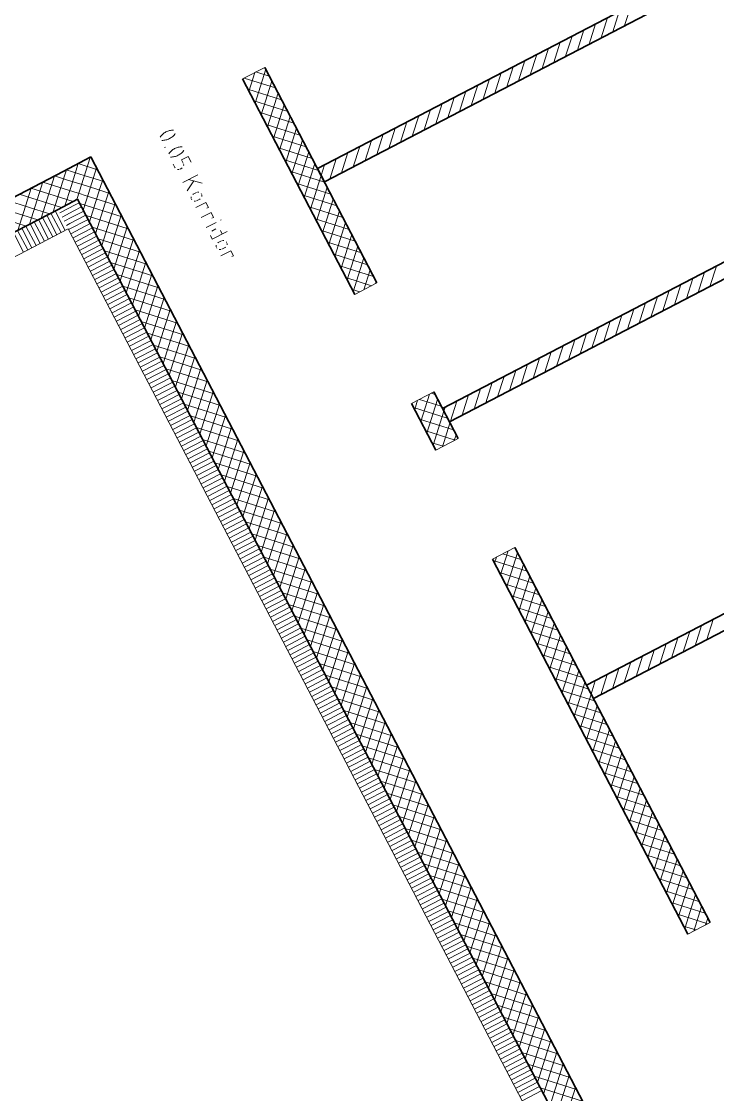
# Model space of a CAD drawing. Header units: metres. Extents: x 2740299.3 to 2740354.3, y 1267793.1 to 1267844.4.
# Drawn here: x 2740326.78 to 2740332.33, y 1267818.38 to 1267826.95 of the extents above; entities that cross this region are included whole.
import ezdxf

# ---------------------------------------------------------------- set-up
doc = ezdxf.new("R2010")
doc.units = ezdxf.units.M
doc.layers.add('grundriss', color=7, linetype='Continuous', true_color=0x000000)

msp = doc.modelspace()

# ---------------------------------------------------------------- linework, layer by layer
at = {"layer": 'grundriss', "color": 7, "linetype": 'Continuous', "lineweight": 35}
for p, q in [((2740333.2942, 1267827.9364), (2740329.1383, 1267825.7737)), ((2740329.1937, 1267825.6673), (2740333.3496, 1267827.83)), ((2740329.6137, 1267824.86), (2740328.7182, 1267826.581)), ((2740328.5408, 1267826.4886), (2740329.4363, 1267824.7677)), ((2740334.2913, 1267826.0203), (2740330.1354, 1267823.8576)), ((2740327.332, 1267825.8655), (2740327.1102, 1267825.7501)), ((2740332.6289, 1267815.6864), (2740327.332, 1267825.8655)), ((2740330.1908, 1267823.7512), (2740334.3467, 1267825.9139)), ((2740329.1383, 1267825.7737), (2740329.1937, 1267825.6673)), ((2740327.1102, 1267825.7501), (2740322.035, 1267823.109)), ((2740327.2256, 1267825.5283), (2740327.0703, 1267825.4475)), ((2740327.2256, 1267825.5283), (2740332.2917, 1267815.7928)), ((2740322.1504, 1267822.8873), (2740327.0703, 1267825.4475)), ((2740330.26, 1267823.6181), (2740330.0661, 1267823.9907)), ((2740329.8887, 1267823.8984), (2740330.0826, 1267823.5258)), ((2740330.1354, 1267823.8576), (2740330.1908, 1267823.7512)), ((2740335.4407, 1267823.8115), (2740331.2848, 1267821.6488)), ((2740331.3402, 1267821.5424), (2740335.4961, 1267823.705)), ((2740331.2848, 1267821.6488), (2740330.7124, 1267822.7488)), ((2740330.535, 1267822.6565), (2740331.1074, 1267821.5565)), ((2740331.2848, 1267821.6488), (2740331.3402, 1267821.5424)), ((2740332.2703, 1267819.7549), (2740331.2848, 1267821.6488)), ((2740331.1074, 1267821.5565), (2740332.0929, 1267819.6626))]:
    msp.add_line(p, q, dxfattribs=at)
at = {"layer": 'grundriss', "color": 18, "linetype": 'Continuous', "lineweight": 0, "true_color": 0x000000}
for p, q in [((2740331.64, 1267827.0756), (2740331.589, 1267826.9138)), ((2740331.4519, 1267826.9777), (2740331.4008, 1267826.8158)), ((2740331.546, 1267827.0266), (2740331.4949, 1267826.8648)), ((2740331.2637, 1267826.8797), (2740331.2126, 1267826.7179)), ((2740331.3578, 1267826.9287), (2740331.3067, 1267826.7669)), ((2740331.0755, 1267826.7818), (2740331.0245, 1267826.62)), ((2740331.1696, 1267826.8308), (2740331.1185, 1267826.6689)), ((2740330.9814, 1267826.7329), (2740330.9304, 1267826.571)), ((2740330.7932, 1267826.6349), (2740330.7422, 1267826.4731)), ((2740330.8873, 1267826.6839), (2740330.8363, 1267826.5221)), ((2740328.5924, 1267826.3894), (2740328.64, 1267826.5403)), ((2740328.6414, 1267826.2953), (2740328.7265, 1267826.5651)), ((2740328.6481, 1267826.5445), (2740328.7547, 1267826.5109)), ((2740330.6051, 1267826.537), (2740330.554, 1267826.3752)), ((2740330.6992, 1267826.586), (2740330.6481, 1267826.4241)), ((2740328.5435, 1267826.4835), (2740328.5459, 1267826.4913)), ((2740328.554, 1267826.4955), (2740328.8036, 1267826.4168)), ((2740328.6903, 1267826.2012), (2740328.7754, 1267826.471)), ((2740330.4169, 1267826.4391), (2740330.3658, 1267826.2773)), ((2740330.511, 1267826.4881), (2740330.4599, 1267826.3262)), ((2740328.5829, 1267826.4078), (2740328.8526, 1267826.3227)), ((2740328.7393, 1267826.1072), (2740328.8244, 1267826.3769)), ((2740330.3228, 1267826.3901), (2740330.2717, 1267826.2283)), ((2740328.6318, 1267826.3137), (2740328.9016, 1267826.2286)), ((2740328.7883, 1267826.0131), (2740328.8734, 1267826.2828)), ((2740330.1346, 1267826.2922), (2740330.0836, 1267826.1304)), ((2740330.2287, 1267826.3412), (2740330.1776, 1267826.1793)), ((2740328.6808, 1267826.2196), (2740328.9505, 1267826.1345)), ((2740328.8372, 1267825.919), (2740328.9223, 1267826.1887)), ((2740329.9464, 1267826.1943), (2740329.8954, 1267826.0324)), ((2740330.0405, 1267826.2432), (2740329.9895, 1267826.0814)), ((2740328.7297, 1267826.1255), (2740328.9995, 1267826.0404)), ((2740329.7583, 1267826.0964), (2740329.7072, 1267825.9345)), ((2740329.8523, 1267826.1453), (2740329.8013, 1267825.9835)), ((2740328.7787, 1267826.0314), (2740329.0484, 1267825.9463)), ((2740328.8862, 1267825.8249), (2740328.9713, 1267826.0946)), ((2740329.6642, 1267826.0474), (2740329.6131, 1267825.8856)), ((2740328.8277, 1267825.9373), (2740329.0974, 1267825.8522)), ((2740328.9351, 1267825.7308), (2740329.0202, 1267826.0005)), ((2740329.476, 1267825.9495), (2740329.4249, 1267825.7876)), ((2740329.5701, 1267825.9984), (2740329.519, 1267825.8366)), ((2740327.222, 1267825.5353), (2740327.325, 1267825.8618)), ((2740327.3238, 1267825.8612), (2740327.3362, 1267825.8573)), ((2740328.8766, 1267825.8433), (2740329.1464, 1267825.7582)), ((2740328.9841, 1267825.6367), (2740329.0692, 1267825.9064)), ((2740329.2878, 1267825.8516), (2740329.2368, 1267825.6897)), ((2740329.3819, 1267825.9005), (2740329.3308, 1267825.7387)), ((2740327.124, 1267825.7234), (2740327.1368, 1267825.7639)), ((2740327.1357, 1267825.7633), (2740327.2849, 1267825.7162)), ((2740327.173, 1267825.6294), (2740327.2309, 1267825.8129)), ((2740327.2298, 1267825.8123), (2740327.3851, 1267825.7633)), ((2740327.3127, 1267825.5736), (2740327.3773, 1267825.7784)), ((2740329.0331, 1267825.5426), (2740329.1182, 1267825.8124)), ((2740329.1937, 1267825.8026), (2740329.1671, 1267825.7183)), ((2740326.9363, 1267825.3778), (2740327.0427, 1267825.7149)), ((2740327.0304, 1267825.4267), (2740327.124, 1267825.7234)), ((2740327.0416, 1267825.7144), (2740327.1459, 1267825.6814)), ((2740327.1459, 1267825.6814), (2740327.2623, 1267825.6447)), ((2740327.2849, 1267825.7162), (2740327.4341, 1267825.6692)), ((2740327.4068, 1267825.6226), (2740327.4262, 1267825.6843)), ((2740328.9256, 1267825.7492), (2740329.1953, 1267825.6641)), ((2740329.082, 1267825.4485), (2740329.1671, 1267825.7183)), ((2740326.7482, 1267825.2798), (2740326.8545, 1267825.617)), ((2740326.8422, 1267825.3288), (2740326.9486, 1267825.666)), ((2740326.8534, 1267825.6164), (2740327.1906, 1267825.5101)), ((2740326.9475, 1267825.6654), (2740327.1948, 1267825.5874)), ((2740327.1245, 1267825.4757), (2740327.173, 1267825.6294)), ((2740327.1948, 1267825.5874), (2740327.2398, 1267825.5732)), ((2740327.2623, 1267825.6447), (2740327.3787, 1267825.608)), ((2740327.3199, 1267825.3471), (2740327.4068, 1267825.6226)), ((2740327.3688, 1267825.253), (2740327.4752, 1267825.5902)), ((2740327.3787, 1267825.608), (2740327.4831, 1267825.5751)), ((2740328.9746, 1267825.6551), (2740329.2443, 1267825.57)), ((2740329.131, 1267825.3544), (2740329.2161, 1267825.6242)), ((2740326.6652, 1267825.5185), (2740327.0024, 1267825.4121)), ((2740326.7593, 1267825.5675), (2740327.0965, 1267825.4611)), ((2740327.212, 1267825.4852), (2740327.2403, 1267825.5)), ((2740327.2186, 1267825.5247), (2740327.222, 1267825.5353)), ((2740327.2398, 1267825.5732), (2740327.2847, 1267825.559)), ((2740327.2709, 1267825.4412), (2740327.3127, 1267825.5736)), ((2740327.2847, 1267825.559), (2740327.532, 1267825.481)), ((2740327.4178, 1267825.1589), (2740327.5242, 1267825.4961)), ((2740329.0235, 1267825.561), (2740329.2933, 1267825.4759)), ((2740329.18, 1267825.2604), (2740329.265, 1267825.5301)), ((2740326.477, 1267825.4206), (2740326.8142, 1267825.3142)), ((2740326.5711, 1267825.4695), (2740326.9083, 1267825.3632)), ((2740327.0937, 1267825.2624), (2740327.013, 1267825.4176)), ((2740327.127, 1267825.2797), (2740327.0462, 1267825.4349)), ((2740327.0851, 1267825.4192), (2740327.212, 1267825.4852)), ((2740327.1024, 1267825.3859), (2740327.196, 1267825.4346)), ((2740327.1801, 1267825.3841), (2740327.275, 1267825.4334)), ((2740327.196, 1267825.4346), (2740327.2576, 1267825.4667)), ((2740327.2438, 1267825.4933), (2740327.581, 1267825.3869)), ((2740329.0725, 1267825.4669), (2740329.3422, 1267825.3818)), ((2740329.2289, 1267825.1663), (2740329.314, 1267825.436)), ((2740326.9274, 1267825.1758), (2740326.8466, 1267825.3311)), ((2740326.9607, 1267825.1932), (2740326.8799, 1267825.3484)), ((2740326.9939, 1267825.2105), (2740326.9132, 1267825.3657)), ((2740327.0272, 1267825.2278), (2740326.9464, 1267825.383)), ((2740327.0605, 1267825.2451), (2740326.9797, 1267825.4003)), ((2740327.1197, 1267825.3526), (2740327.1801, 1267825.3841)), ((2740327.137, 1267825.3194), (2740327.1641, 1267825.3335)), ((2740327.1543, 1267825.2861), (2740327.3096, 1267825.3669)), ((2740327.1641, 1267825.3335), (2740327.2923, 1267825.4002)), ((2740327.1716, 1267825.2528), (2740327.3269, 1267825.3336)), ((2740327.2928, 1267825.3992), (2740327.6299, 1267825.2928)), ((2740327.4668, 1267825.0648), (2740327.5731, 1267825.402)), ((2740329.1214, 1267825.3728), (2740329.3912, 1267825.2877)), ((2740329.2779, 1267825.0722), (2740329.363, 1267825.3419)), ((2740326.7944, 1267825.1066), (2740326.7136, 1267825.2618)), ((2740326.8276, 1267825.1239), (2740326.7468, 1267825.2792)), ((2740326.8609, 1267825.1412), (2740326.7801, 1267825.2965)), ((2740326.8941, 1267825.1585), (2740326.8134, 1267825.3138)), ((2740327.189, 1267825.2196), (2740327.3442, 1267825.3004)), ((2740327.2063, 1267825.1863), (2740327.3615, 1267825.2671)), ((2740327.3417, 1267825.3051), (2740327.6789, 1267825.1987)), ((2740327.5157, 1267824.9707), (2740327.6221, 1267825.3079)), ((2740329.1704, 1267825.2787), (2740329.4401, 1267825.1936)), ((2740329.3268, 1267824.9781), (2740329.4119, 1267825.2478)), ((2740327.2236, 1267825.153), (2740327.3788, 1267825.2338)), ((2740327.2409, 1267825.1198), (2740327.3961, 1267825.2006)), ((2740327.2582, 1267825.0865), (2740327.4134, 1267825.1673)), ((2740327.3907, 1267825.211), (2740327.7279, 1267825.1046)), ((2740327.5647, 1267824.8766), (2740327.6711, 1267825.2138)), ((2740329.2194, 1267825.1846), (2740329.4891, 1267825.0995)), ((2740329.3758, 1267824.884), (2740329.4609, 1267825.1537)), ((2740327.2755, 1267825.0533), (2740327.4307, 1267825.134)), ((2740327.2928, 1267825.02), (2740327.4481, 1267825.1008)), ((2740327.3101, 1267824.9867), (2740327.4654, 1267825.0675)), ((2740327.4397, 1267825.1169), (2740327.7768, 1267825.0105)), ((2740327.6136, 1267824.7826), (2740327.72, 1267825.1197)), ((2740329.2683, 1267825.0905), (2740329.5381, 1267825.0054)), ((2740327.3274, 1267824.9535), (2740327.4827, 1267825.0342)), ((2740327.3447, 1267824.9202), (2740327.5, 1267825.001)), ((2740327.4886, 1267825.0228), (2740327.8258, 1267824.9165)), ((2740327.6626, 1267824.6885), (2740327.769, 1267825.0256)), ((2740329.3173, 1267824.9964), (2740329.587, 1267824.9114)), ((2740329.4248, 1267824.7899), (2740329.5099, 1267825.0596)), ((2740332.3206, 1267824.9948), (2740332.2695, 1267824.8329)), ((2740327.3621, 1267824.8869), (2740327.5173, 1267824.9677)), ((2740327.3794, 1267824.8537), (2740327.5346, 1267824.9344)), ((2740327.3967, 1267824.8204), (2740327.5519, 1267824.9012)), ((2740327.5376, 1267824.9287), (2740327.8748, 1267824.8224)), ((2740327.7116, 1267824.5944), (2740327.8179, 1267824.9316)), ((2740329.3662, 1267824.9024), (2740329.571, 1267824.8378)), ((2740329.5082, 1267824.8051), (2740329.5588, 1267824.9656)), ((2740332.1324, 1267824.8968), (2740332.0813, 1267824.735)), ((2740332.2265, 1267824.9458), (2740332.1754, 1267824.784)), ((2740327.414, 1267824.7871), (2740327.5692, 1267824.8679)), ((2740327.4313, 1267824.7539), (2740327.5865, 1267824.8346)), ((2740327.5865, 1267824.8346), (2740327.9237, 1267824.7283)), ((2740327.7605, 1267824.5003), (2740327.8669, 1267824.8375)), ((2740329.6023, 1267824.8541), (2740329.6078, 1267824.8715)), ((2740332.0383, 1267824.8479), (2740331.9872, 1267824.686)), ((2740327.4486, 1267824.7206), (2740327.6039, 1267824.8014)), ((2740327.4659, 1267824.6873), (2740327.6212, 1267824.7681)), ((2740327.4832, 1267824.6541), (2740327.6385, 1267824.7348)), ((2740327.6355, 1267824.7406), (2740327.9727, 1267824.6342)), ((2740327.8095, 1267824.4062), (2740327.9159, 1267824.7434)), ((2740329.4152, 1267824.8083), (2740329.4769, 1267824.7888)), ((2740331.8501, 1267824.75), (2740331.7991, 1267824.5881)), ((2740331.9442, 1267824.7989), (2740331.8931, 1267824.6371)), ((2740327.5005, 1267824.6208), (2740327.6558, 1267824.7016)), ((2740327.5179, 1267824.5875), (2740327.6731, 1267824.6683)), ((2740327.6845, 1267824.6465), (2740328.0216, 1267824.5401)), ((2740327.8585, 1267824.3121), (2740327.9648, 1267824.6493)), ((2740331.6619, 1267824.652), (2740331.6109, 1267824.4902)), ((2740331.756, 1267824.701), (2740331.705, 1267824.5391)), ((2740327.5352, 1267824.5543), (2740327.6904, 1267824.6351)), ((2740327.5525, 1267824.521), (2740327.7077, 1267824.6018)), ((2740327.5698, 1267824.4877), (2740327.725, 1267824.5685)), ((2740327.9074, 1267824.218), (2740328.0138, 1267824.5552)), ((2740331.4738, 1267824.5541), (2740331.4227, 1267824.3923)), ((2740331.5678, 1267824.6031), (2740331.5168, 1267824.4412)), ((2740327.5871, 1267824.4545), (2740327.7423, 1267824.5353)), ((2740327.6044, 1267824.4212), (2740327.7596, 1267824.502)), ((2740327.6217, 1267824.3879), (2740327.777, 1267824.4687)), ((2740327.7334, 1267824.5524), (2740328.0706, 1267824.446)), ((2740331.3797, 1267824.5051), (2740331.3286, 1267824.3433)), ((2740327.639, 1267824.3547), (2740327.7943, 1267824.4355)), ((2740327.6563, 1267824.3214), (2740327.8116, 1267824.4022)), ((2740327.7824, 1267824.4583), (2740328.1196, 1267824.3519)), ((2740327.9564, 1267824.1239), (2740328.0627, 1267824.4611)), ((2740331.1915, 1267824.4072), (2740331.1404, 1267824.2454)), ((2740331.2856, 1267824.4562), (2740331.2345, 1267824.2943)), ((2740327.6737, 1267824.2881), (2740327.8289, 1267824.3689)), ((2740327.691, 1267824.2549), (2740327.8462, 1267824.3357)), ((2740327.7083, 1267824.2216), (2740327.8635, 1267824.3024)), ((2740327.8314, 1267824.3642), (2740328.1685, 1267824.2578)), ((2740328.0053, 1267824.0298), (2740328.1117, 1267824.367)), ((2740331.0033, 1267824.3093), (2740330.9523, 1267824.1475)), ((2740331.0974, 1267824.3583), (2740331.0463, 1267824.1964)), ((2740327.7256, 1267824.1883), (2740327.8808, 1267824.2691)), ((2740327.7429, 1267824.1551), (2740327.8981, 1267824.2359)), ((2740327.8803, 1267824.2701), (2740328.2175, 1267824.1637)), ((2740328.0543, 1267823.9358), (2740328.1607, 1267824.2729)), ((2740330.8151, 1267824.2114), (2740330.7641, 1267824.0495)), ((2740330.9092, 1267824.2603), (2740330.8582, 1267824.0985)), ((2740327.7602, 1267824.1218), (2740327.9154, 1267824.2026)), ((2740327.7775, 1267824.0886), (2740327.9328, 1267824.1693)), ((2740327.7948, 1267824.0553), (2740327.9501, 1267824.1361)), ((2740327.9293, 1267824.176), (2740328.2664, 1267824.0697)), ((2740328.1033, 1267823.8417), (2740328.2096, 1267824.1788)), ((2740330.721, 1267824.1624), (2740330.67, 1267824.0006)), ((2740327.8121, 1267824.022), (2740327.9674, 1267824.1028)), ((2740327.8294, 1267823.9888), (2740327.9847, 1267824.0695)), ((2740327.9782, 1267824.0819), (2740328.3154, 1267823.9756)), ((2740328.1522, 1267823.7476), (2740328.2586, 1267824.0847)), ((2740330.5329, 1267824.0645), (2740330.4818, 1267823.9026)), ((2740330.627, 1267824.1135), (2740330.5759, 1267823.9516)), ((2740327.8468, 1267823.9555), (2740328.002, 1267824.0363)), ((2740327.8641, 1267823.9222), (2740328.0193, 1267824.003)), ((2740327.8814, 1267823.889), (2740328.0366, 1267823.9697)), ((2740328.0272, 1267823.9878), (2740328.3644, 1267823.8815)), ((2740328.2012, 1267823.6535), (2740328.3076, 1267823.9907)), ((2740329.9633, 1267823.7549), (2740330.0321, 1267823.973)), ((2740330.0459, 1267823.9802), (2740330.0766, 1267823.9705)), ((2740330.3447, 1267823.9666), (2740330.2936, 1267823.8047)), ((2740330.4388, 1267824.0155), (2740330.3877, 1267823.8537)), ((2740327.8987, 1267823.8557), (2740328.0539, 1267823.9365)), ((2740327.916, 1267823.8224), (2740328.0712, 1267823.9032)), ((2740327.9333, 1267823.7892), (2740328.0885, 1267823.8699)), ((2740328.0762, 1267823.8938), (2740328.4133, 1267823.7874)), ((2740328.2502, 1267823.5594), (2740328.3565, 1267823.8966)), ((2740329.9144, 1267823.849), (2740329.9381, 1267823.9241)), ((2740329.9518, 1267823.9312), (2740330.1256, 1267823.8764)), ((2740330.0123, 1267823.6608), (2740330.0974, 1267823.9306)), ((2740330.1565, 1267823.8686), (2740330.1464, 1267823.8365)), ((2740330.2506, 1267823.9176), (2740330.1995, 1267823.7558)), ((2740327.9506, 1267823.7559), (2740328.1059, 1267823.8367)), ((2740327.9679, 1267823.7226), (2740328.1232, 1267823.8034)), ((2740328.1251, 1267823.7997), (2740328.4623, 1267823.6933)), ((2740328.2991, 1267823.4653), (2740328.4055, 1267823.8025)), ((2740329.9048, 1267823.8674), (2740330.1746, 1267823.7823)), ((2740330.0613, 1267823.5668), (2740330.1464, 1267823.8365)), ((2740327.9852, 1267823.6894), (2740328.1405, 1267823.7701)), ((2740328.0026, 1267823.6561), (2740328.1578, 1267823.7369)), ((2740328.0199, 1267823.6228), (2740328.1751, 1267823.7036)), ((2740328.1741, 1267823.7056), (2740328.5113, 1267823.5992)), ((2740328.3481, 1267823.3712), (2740328.4544, 1267823.7084)), ((2740329.9538, 1267823.7733), (2740330.2235, 1267823.6882)), ((2740330.1357, 1267823.5535), (2740330.1953, 1267823.7424)), ((2740328.0372, 1267823.5896), (2740328.1924, 1267823.6704)), ((2740328.0545, 1267823.5563), (2740328.2097, 1267823.6371)), ((2740328.223, 1267823.6115), (2740328.5602, 1267823.5051)), ((2740328.397, 1267823.2771), (2740328.5034, 1267823.6143)), ((2740330.0028, 1267823.6792), (2740330.236, 1267823.6056)), ((2740330.2298, 1267823.6024), (2740330.2443, 1267823.6483)), ((2740328.0718, 1267823.523), (2740328.227, 1267823.6038)), ((2740328.0891, 1267823.4898), (2740328.2443, 1267823.5706)), ((2740328.1064, 1267823.4565), (2740328.2617, 1267823.5373)), ((2740330.0517, 1267823.5851), (2740330.1419, 1267823.5567)), ((2740328.1237, 1267823.4232), (2740328.279, 1267823.504)), ((2740328.141, 1267823.39), (2740328.2963, 1267823.4708)), ((2740328.272, 1267823.5174), (2740328.6092, 1267823.411)), ((2740328.446, 1267823.183), (2740328.5524, 1267823.5202)), ((2740328.1583, 1267823.3567), (2740328.3136, 1267823.4375)), ((2740328.1757, 1267823.3234), (2740328.3309, 1267823.4042)), ((2740328.193, 1267823.2902), (2740328.3482, 1267823.371)), ((2740328.321, 1267823.4233), (2740328.6581, 1267823.3169)), ((2740328.495, 1267823.089), (2740328.6013, 1267823.4261)), ((2740328.2103, 1267823.2569), (2740328.3655, 1267823.3377)), ((2740328.2276, 1267823.2237), (2740328.3828, 1267823.3044)), ((2740328.2449, 1267823.1904), (2740328.4001, 1267823.2712)), ((2740328.3699, 1267823.3292), (2740328.7071, 1267823.2229)), ((2740328.5439, 1267822.9949), (2740328.6503, 1267823.332)), ((2740328.2622, 1267823.1571), (2740328.4175, 1267823.2379)), ((2740328.2795, 1267823.1239), (2740328.4348, 1267823.2046)), ((2740328.4189, 1267823.2351), (2740328.7561, 1267823.1288)), ((2740328.5929, 1267822.9008), (2740328.6992, 1267823.2379)), ((2740328.2968, 1267823.0906), (2740328.4521, 1267823.1714)), ((2740328.3141, 1267823.0573), (2740328.4694, 1267823.1381)), ((2740328.3315, 1267823.0241), (2740328.4867, 1267823.1048)), ((2740328.4679, 1267823.141), (2740328.805, 1267823.0347)), ((2740328.6418, 1267822.8067), (2740328.7482, 1267823.1439)), ((2740328.3488, 1267822.9908), (2740328.504, 1267823.0716)), ((2740328.3661, 1267822.9575), (2740328.5213, 1267823.0383)), ((2740328.5168, 1267823.047), (2740328.854, 1267822.9406)), ((2740328.6908, 1267822.7126), (2740328.7972, 1267823.0498)), ((2740328.3834, 1267822.9243), (2740328.5386, 1267823.005)), ((2740328.4007, 1267822.891), (2740328.5559, 1267822.9718)), ((2740328.418, 1267822.8577), (2740328.5732, 1267822.9385)), ((2740328.5658, 1267822.9529), (2740328.903, 1267822.8465)), ((2740328.7398, 1267822.6185), (2740328.8461, 1267822.9557)), ((2740328.4353, 1267822.8245), (2740328.5906, 1267822.9052)), ((2740328.4526, 1267822.7912), (2740328.6079, 1267822.872)), ((2740328.6147, 1267822.8588), (2740328.9519, 1267822.7524)), ((2740328.7887, 1267822.5244), (2740328.8951, 1267822.8616)), ((2740328.4699, 1267822.7579), (2740328.6252, 1267822.8387)), ((2740328.4872, 1267822.7247), (2740328.6425, 1267822.8055)), ((2740328.5046, 1267822.6914), (2740328.6598, 1267822.7722)), ((2740328.6637, 1267822.7647), (2740329.0009, 1267822.6583)), ((2740328.8377, 1267822.4303), (2740328.9441, 1267822.7675)), ((2740328.5219, 1267822.6581), (2740328.6771, 1267822.7389)), ((2740328.5392, 1267822.6249), (2740328.6944, 1267822.7057)), ((2740328.5565, 1267822.5916), (2740328.7117, 1267822.6724)), ((2740328.7127, 1267822.6706), (2740329.0498, 1267822.5642)), ((2740328.8867, 1267822.3362), (2740328.993, 1267822.6734)), ((2740330.5509, 1267822.6259), (2740330.5656, 1267822.6724)), ((2740330.5998, 1267822.5318), (2740330.6597, 1267822.7214)), ((2740330.6168, 1267822.6991), (2740330.7621, 1267822.6532)), ((2740330.6488, 1267822.4377), (2740330.7339, 1267822.7074)), ((2740328.5738, 1267822.5583), (2740328.729, 1267822.6391)), ((2740328.5911, 1267822.5251), (2740328.7464, 1267822.6059)), ((2740330.5413, 1267822.6442), (2740330.8111, 1267822.5591)), ((2740330.6978, 1267822.3436), (2740330.7829, 1267822.6133)), ((2740328.6084, 1267822.4918), (2740328.7637, 1267822.5726)), ((2740328.6257, 1267822.4585), (2740328.781, 1267822.5393)), ((2740328.643, 1267822.4253), (2740328.7983, 1267822.5061)), ((2740328.7616, 1267822.5765), (2740329.0988, 1267822.4701)), ((2740328.9356, 1267822.2422), (2740329.042, 1267822.5793)), ((2740330.5903, 1267822.5501), (2740330.86, 1267822.465)), ((2740330.7467, 1267822.2495), (2740330.8318, 1267822.5192)), ((2740328.6604, 1267822.392), (2740328.8156, 1267822.4728)), ((2740328.6777, 1267822.3587), (2740328.8329, 1267822.4395)), ((2740328.8106, 1267822.4824), (2740329.1478, 1267822.3761)), ((2740328.9846, 1267822.1481), (2740329.0909, 1267822.4852)), ((2740330.6393, 1267822.456), (2740330.909, 1267822.371)), ((2740330.7957, 1267822.1554), (2740330.8808, 1267822.4252)), ((2740328.695, 1267822.3255), (2740328.8502, 1267822.4063)), ((2740328.7123, 1267822.2922), (2740328.8675, 1267822.373)), ((2740328.7296, 1267822.259), (2740328.8848, 1267822.3397)), ((2740328.8595, 1267822.3883), (2740329.1967, 1267822.282)), ((2740329.0335, 1267822.054), (2740329.1399, 1267822.3911)), ((2740330.6882, 1267822.362), (2740330.958, 1267822.2769)), ((2740330.8447, 1267822.0613), (2740330.9298, 1267822.3311)), ((2740328.7469, 1267822.2257), (2740328.9021, 1267822.3065)), ((2740328.7642, 1267822.1924), (2740328.9195, 1267822.2732)), ((2740328.9085, 1267822.2942), (2740329.2457, 1267822.1879)), ((2740329.0825, 1267821.9599), (2740329.1889, 1267822.2971)), ((2740330.7372, 1267822.2679), (2740331.0069, 1267822.1828)), ((2740328.7815, 1267822.1592), (2740328.9368, 1267822.2399)), ((2740328.7988, 1267822.1259), (2740328.9541, 1267822.2067)), ((2740328.8162, 1267822.0926), (2740328.9714, 1267822.1734)), ((2740328.9575, 1267822.2002), (2740329.2946, 1267822.0938)), ((2740329.1315, 1267821.8658), (2740329.2378, 1267822.203)), ((2740330.7861, 1267822.1738), (2740331.0559, 1267822.0887)), ((2740330.8936, 1267821.9672), (2740330.9787, 1267822.237)), ((2740332.2961, 1267822.1751), (2740332.2451, 1267822.0132)), ((2740328.8335, 1267822.0594), (2740328.9887, 1267822.1401)), ((2740328.8508, 1267822.0261), (2740329.006, 1267822.1069)), ((2740328.8681, 1267821.9928), (2740329.0233, 1267822.0736)), ((2740329.0064, 1267822.1061), (2740329.3436, 1267821.9997)), ((2740329.1804, 1267821.7717), (2740329.2868, 1267822.1089)), ((2740330.8351, 1267822.0797), (2740331.1048, 1267821.9946)), ((2740330.9426, 1267821.8731), (2740331.0277, 1267822.1429)), ((2740332.1079, 1267822.0772), (2740332.0569, 1267821.9153)), ((2740332.202, 1267822.1261), (2740332.151, 1267821.9643)), ((2740328.8854, 1267821.9596), (2740329.0406, 1267822.0403)), ((2740328.9027, 1267821.9263), (2740329.0579, 1267822.0071)), ((2740329.0554, 1267822.012), (2740329.3926, 1267821.9056)), ((2740329.2294, 1267821.6776), (2740329.3358, 1267822.0148)), ((2740330.8841, 1267821.9856), (2740331.1538, 1267821.9005)), ((2740330.9915, 1267821.7791), (2740331.0766, 1267822.0488)), ((2740332.0139, 1267822.0282), (2740331.9628, 1267821.8664)), ((2740328.92, 1267821.893), (2740329.0753, 1267821.9738)), ((2740328.9373, 1267821.8598), (2740329.0926, 1267821.9405)), ((2740328.9546, 1267821.8265), (2740329.1099, 1267821.9073)), ((2740329.1044, 1267821.9179), (2740329.4415, 1267821.8115)), ((2740329.2783, 1267821.5835), (2740329.3847, 1267821.9207)), ((2740331.0405, 1267821.685), (2740331.1256, 1267821.9547)), ((2740331.8257, 1267821.9303), (2740331.7746, 1267821.7684)), ((2740331.9198, 1267821.9792), (2740331.8687, 1267821.8174)), ((2740328.9719, 1267821.7932), (2740329.1272, 1267821.874)), ((2740328.9893, 1267821.76), (2740329.1445, 1267821.8408)), ((2740329.1533, 1267821.8238), (2740329.4905, 1267821.7174)), ((2740329.3273, 1267821.4894), (2740329.4337, 1267821.8266)), ((2740330.933, 1267821.8915), (2740331.2028, 1267821.8064)), ((2740331.0895, 1267821.5909), (2740331.1746, 1267821.8606)), ((2740331.6375, 1267821.8324), (2740331.5864, 1267821.6705)), ((2740331.7316, 1267821.8813), (2740331.6805, 1267821.7195)), ((2740329.0066, 1267821.7267), (2740329.1618, 1267821.8075)), ((2740329.0239, 1267821.6934), (2740329.1791, 1267821.7742)), ((2740329.0412, 1267821.6602), (2740329.1964, 1267821.741)), ((2740329.2023, 1267821.7297), (2740329.5395, 1267821.6233)), ((2740329.3763, 1267821.3953), (2740329.4826, 1267821.7325)), ((2740330.982, 1267821.7974), (2740331.2517, 1267821.7123)), ((2740331.1671, 1267821.5875), (2740331.2235, 1267821.7665)), ((2740331.4493, 1267821.7344), (2740331.3983, 1267821.5726)), ((2740331.5434, 1267821.7834), (2740331.4924, 1267821.6216)), ((2740329.0585, 1267821.6269), (2740329.2137, 1267821.7077)), ((2740329.0758, 1267821.5936), (2740329.231, 1267821.6744)), ((2740331.0309, 1267821.7033), (2740331.2542, 1267821.6329)), ((2740331.2611, 1267821.6365), (2740331.2725, 1267821.6724)), ((2740331.3552, 1267821.6855), (2740331.3214, 1267821.5784)), ((2740329.0931, 1267821.5604), (2740329.2484, 1267821.6412)), ((2740329.1104, 1267821.5271), (2740329.2657, 1267821.6079)), ((2740329.1277, 1267821.4938), (2740329.283, 1267821.5746)), ((2740329.2512, 1267821.6356), (2740329.5884, 1267821.5293)), ((2740329.4252, 1267821.3013), (2740329.5316, 1267821.6384)), ((2740331.0799, 1267821.6092), (2740331.1601, 1267821.5839)), ((2740331.1384, 1267821.4968), (2740331.1671, 1267821.5875)), ((2740331.1601, 1267821.5839), (2740331.3496, 1267821.5242)), ((2740331.1874, 1267821.4027), (2740331.2611, 1267821.6365)), ((2740331.2364, 1267821.3086), (2740331.3214, 1267821.5784)), ((2740331.2542, 1267821.6329), (2740331.3007, 1267821.6182)), ((2740329.1451, 1267821.4606), (2740329.3003, 1267821.5414)), ((2740329.1624, 1267821.4273), (2740329.3176, 1267821.5081)), ((2740329.1797, 1267821.394), (2740329.3349, 1267821.4748)), ((2740329.3002, 1267821.5415), (2740329.6374, 1267821.4352)), ((2740329.4742, 1267821.2072), (2740329.5806, 1267821.5443)), ((2740331.1289, 1267821.5152), (2740331.3986, 1267821.4301)), ((2740331.2853, 1267821.2145), (2740331.3704, 1267821.4843)), ((2740329.197, 1267821.3608), (2740329.3522, 1267821.4416)), ((2740329.2143, 1267821.3275), (2740329.3695, 1267821.4083)), ((2740329.3492, 1267821.4474), (2740329.6863, 1267821.3411)), ((2740329.5232, 1267821.1131), (2740329.6295, 1267821.4503)), ((2740331.1778, 1267821.4211), (2740331.4476, 1267821.336)), ((2740331.3343, 1267821.1204), (2740331.4194, 1267821.3902)), ((2740329.2316, 1267821.2943), (2740329.3868, 1267821.375)), ((2740329.2489, 1267821.261), (2740329.4042, 1267821.3418)), ((2740329.2662, 1267821.2277), (2740329.4215, 1267821.3085)), ((2740329.3981, 1267821.3534), (2740329.7353, 1267821.247)), ((2740329.5721, 1267821.019), (2740329.6785, 1267821.3562)), ((2740331.2268, 1267821.327), (2740331.4965, 1267821.2419)), ((2740329.2835, 1267821.1945), (2740329.4388, 1267821.2752)), ((2740329.3008, 1267821.1612), (2740329.4561, 1267821.242)), ((2740329.4471, 1267821.2593), (2740329.7843, 1267821.1529)), ((2740329.6211, 1267820.9249), (2740329.7274, 1267821.2621)), ((2740331.2758, 1267821.2329), (2740331.5455, 1267821.1478)), ((2740331.3832, 1267821.0263), (2740331.4683, 1267821.2961)), ((2740329.3182, 1267821.1279), (2740329.4734, 1267821.2087)), ((2740329.3355, 1267821.0947), (2740329.4907, 1267821.1754)), ((2740329.3528, 1267821.0614), (2740329.508, 1267821.1422)), ((2740329.4961, 1267821.1652), (2740329.8332, 1267821.0588)), ((2740329.67, 1267820.8308), (2740329.7764, 1267821.168)), ((2740331.3247, 1267821.1388), (2740331.5945, 1267821.0537)), ((2740331.4322, 1267820.9323), (2740331.5173, 1267821.202)), ((2740329.3701, 1267821.0281), (2740329.5253, 1267821.1089)), ((2740329.3874, 1267820.9949), (2740329.5426, 1267821.0756)), ((2740329.4047, 1267820.9616), (2740329.56, 1267821.0424)), ((2740329.545, 1267821.0711), (2740329.8822, 1267820.9647)), ((2740329.719, 1267820.7367), (2740329.8254, 1267821.0739)), ((2740331.3737, 1267821.0447), (2740331.6434, 1267820.9596)), ((2740331.4812, 1267820.8382), (2740331.5663, 1267821.1079)), ((2740329.422, 1267820.9283), (2740329.5773, 1267821.0091)), ((2740329.4393, 1267820.8951), (2740329.5946, 1267820.9758)), ((2740329.594, 1267820.977), (2740329.9311, 1267820.8706)), ((2740329.768, 1267820.6426), (2740329.8743, 1267820.9798)), ((2740331.5301, 1267820.7441), (2740331.6152, 1267821.0138)), ((2740329.4566, 1267820.8618), (2740329.6119, 1267820.9426)), ((2740329.474, 1267820.8285), (2740329.6292, 1267820.9093)), ((2740329.4913, 1267820.7953), (2740329.6465, 1267820.8761)), ((2740329.6429, 1267820.8829), (2740329.9801, 1267820.7765)), ((2740329.8169, 1267820.5485), (2740329.9233, 1267820.8857)), ((2740331.4226, 1267820.9506), (2740331.6924, 1267820.8655)), ((2740331.5791, 1267820.65), (2740331.6642, 1267820.9197)), ((2740329.5086, 1267820.762), (2740329.6638, 1267820.8428)), ((2740329.5259, 1267820.7287), (2740329.6811, 1267820.8095)), ((2740329.6919, 1267820.7888), (2740330.0291, 1267820.6825)), ((2740329.8659, 1267820.4545), (2740329.9723, 1267820.7916)), ((2740331.4716, 1267820.8565), (2740331.7413, 1267820.7714)), ((2740331.628, 1267820.5559), (2740331.7131, 1267820.8256)), ((2740329.5432, 1267820.6955), (2740329.6984, 1267820.7763)), ((2740329.5605, 1267820.6622), (2740329.7157, 1267820.743)), ((2740329.5778, 1267820.6289), (2740329.7331, 1267820.7097)), ((2740331.5206, 1267820.7624), (2740331.7903, 1267820.6774)), ((2740331.677, 1267820.4618), (2740331.7621, 1267820.7316)), ((2740329.5951, 1267820.5957), (2740329.7504, 1267820.6765)), ((2740329.6124, 1267820.5624), (2740329.7677, 1267820.6432)), ((2740329.7409, 1267820.6947), (2740330.078, 1267820.5884)), ((2740329.9149, 1267820.3604), (2740330.0212, 1267820.6975)), ((2740331.5695, 1267820.6684), (2740331.8393, 1267820.5833)), ((2740331.726, 1267820.3677), (2740331.8111, 1267820.6375)), ((2740329.6297, 1267820.5291), (2740329.785, 1267820.6099)), ((2740329.6471, 1267820.4959), (2740329.8023, 1267820.5767)), ((2740329.6644, 1267820.4626), (2740329.8196, 1267820.5434)), ((2740329.7898, 1267820.6006), (2740330.127, 1267820.4943)), ((2740329.9638, 1267820.2663), (2740330.0702, 1267820.6035)), ((2740331.6185, 1267820.5743), (2740331.8882, 1267820.4892)), ((2740331.7749, 1267820.2736), (2740331.86, 1267820.5434)), ((2740329.6817, 1267820.4293), (2740329.8369, 1267820.5101)), ((2740329.699, 1267820.3961), (2740329.8542, 1267820.4769)), ((2740329.7163, 1267820.3628), (2740329.8715, 1267820.4436)), ((2740329.8388, 1267820.5066), (2740330.176, 1267820.4002)), ((2740330.0128, 1267820.1722), (2740330.1191, 1267820.5094)), ((2740331.6675, 1267820.4802), (2740331.9372, 1267820.3951)), ((2740331.8239, 1267820.1795), (2740331.909, 1267820.4493)), ((2740329.7336, 1267820.3296), (2740329.8889, 1267820.4103)), ((2740329.7509, 1267820.2963), (2740329.9062, 1267820.3771)), ((2740329.8877, 1267820.4125), (2740330.2249, 1267820.3061)), ((2740330.0617, 1267820.0781), (2740330.1681, 1267820.4153)), ((2740331.7164, 1267820.3861), (2740331.9862, 1267820.301)), ((2740329.7682, 1267820.263), (2740329.9235, 1267820.3438)), ((2740329.7855, 1267820.2298), (2740329.9408, 1267820.3105)), ((2740329.8029, 1267820.1965), (2740329.9581, 1267820.2773)), ((2740329.9367, 1267820.3184), (2740330.2739, 1267820.212)), ((2740330.1107, 1267819.984), (2740330.2171, 1267820.3212)), ((2740331.7654, 1267820.292), (2740332.0351, 1267820.2069)), ((2740331.8729, 1267820.0855), (2740331.9579, 1267820.3552)), ((2740329.8202, 1267820.1632), (2740329.9754, 1267820.244)), ((2740329.8375, 1267820.13), (2740329.9927, 1267820.2107)), ((2740329.9857, 1267820.2243), (2740330.3228, 1267820.1179)), ((2740330.1597, 1267819.8899), (2740330.266, 1267820.2271)), ((2740331.8143, 1267820.1979), (2740332.0841, 1267820.1128)), ((2740331.9218, 1267819.9914), (2740332.0069, 1267820.2611)), ((2740329.8548, 1267820.0967), (2740330.01, 1267820.1775)), ((2740329.8721, 1267820.0634), (2740330.0273, 1267820.1442)), ((2740329.8894, 1267820.0302), (2740330.0446, 1267820.1109)), ((2740330.0346, 1267820.1302), (2740330.3718, 1267820.0238)), ((2740330.2086, 1267819.7958), (2740330.315, 1267820.133)), ((2740331.8633, 1267820.1038), (2740332.133, 1267820.0187)), ((2740331.9708, 1267819.8973), (2740332.0559, 1267820.167)), ((2740329.9067, 1267819.9969), (2740330.062, 1267820.0777)), ((2740329.924, 1267819.9636), (2740330.0793, 1267820.0444)), ((2740330.0836, 1267820.0361), (2740330.4208, 1267819.9297)), ((2740330.2576, 1267819.7017), (2740330.364, 1267820.0389)), ((2740332.0197, 1267819.8032), (2740332.1048, 1267820.0729)), ((2740329.9413, 1267819.9304), (2740330.0966, 1267820.0111)), ((2740329.9587, 1267819.8971), (2740330.1139, 1267819.9779)), ((2740329.976, 1267819.8638), (2740330.1312, 1267819.9446)), ((2740330.1326, 1267819.942), (2740330.4697, 1267819.8356)), ((2740330.3065, 1267819.6077), (2740330.4129, 1267819.9448)), ((2740331.9123, 1267820.0097), (2740332.182, 1267819.9246)), ((2740332.0687, 1267819.7091), (2740332.1538, 1267819.9788)), ((2740329.9933, 1267819.8306), (2740330.1485, 1267819.9114)), ((2740330.0106, 1267819.7973), (2740330.1658, 1267819.8781)), ((2740330.0279, 1267819.764), (2740330.1831, 1267819.8448)), ((2740330.1815, 1267819.8479), (2740330.5187, 1267819.7416)), ((2740330.3555, 1267819.5136), (2740330.4619, 1267819.8507)), ((2740331.9612, 1267819.9156), (2740332.231, 1267819.8305)), ((2740332.1405, 1267819.6873), (2740332.2028, 1267819.8848)), ((2740330.0452, 1267819.7308), (2740330.2004, 1267819.8116)), ((2740330.0625, 1267819.6975), (2740330.2178, 1267819.7783)), ((2740332.0102, 1267819.8216), (2740332.2519, 1267819.7453)), ((2740332.2346, 1267819.7363), (2740332.2517, 1267819.7907)), ((2740330.0798, 1267819.6642), (2740330.2351, 1267819.745)), ((2740330.0971, 1267819.631), (2740330.2524, 1267819.7118)), ((2740330.1144, 1267819.5977), (2740330.2697, 1267819.6785)), ((2740330.2305, 1267819.7538), (2740330.5677, 1267819.6475)), ((2740330.4045, 1267819.4195), (2740330.5108, 1267819.7567)), ((2740332.0591, 1267819.7275), (2740332.1578, 1267819.6963)), ((2740330.1318, 1267819.5644), (2740330.287, 1267819.6452)), ((2740330.1491, 1267819.5312), (2740330.3043, 1267819.612)), ((2740330.2794, 1267819.6597), (2740330.6166, 1267819.5534)), ((2740330.4534, 1267819.3254), (2740330.5598, 1267819.6626)), ((2740330.1664, 1267819.4979), (2740330.3216, 1267819.5787)), ((2740330.1837, 1267819.4646), (2740330.3389, 1267819.5454)), ((2740330.201, 1267819.4314), (2740330.3562, 1267819.5122)), ((2740330.3284, 1267819.5657), (2740330.6656, 1267819.4593)), ((2740330.5024, 1267819.2313), (2740330.6088, 1267819.5685)), ((2740330.2183, 1267819.3981), (2740330.3735, 1267819.4789)), ((2740330.2356, 1267819.3649), (2740330.3909, 1267819.4456)), ((2740330.3774, 1267819.4716), (2740330.7145, 1267819.3652)), ((2740330.5514, 1267819.1372), (2740330.6577, 1267819.4744)), ((2740330.2529, 1267819.3316), (2740330.4082, 1267819.4124)), ((2740330.2702, 1267819.2983), (2740330.4255, 1267819.3791)), ((2740330.2876, 1267819.2651), (2740330.4428, 1267819.3458)), ((2740330.4263, 1267819.3775), (2740330.7635, 1267819.2711)), ((2740330.6003, 1267819.0431), (2740330.7067, 1267819.3803)), ((2740330.3049, 1267819.2318), (2740330.4601, 1267819.3126)), ((2740330.3222, 1267819.1985), (2740330.4774, 1267819.2793)), ((2740330.3395, 1267819.1653), (2740330.4947, 1267819.246)), ((2740330.4753, 1267819.2834), (2740330.8125, 1267819.177)), ((2740330.6493, 1267818.949), (2740330.7556, 1267819.2862)), ((2740330.3568, 1267819.132), (2740330.512, 1267819.2128)), ((2740330.3741, 1267819.0987), (2740330.5293, 1267819.1795)), ((2740330.5242, 1267819.1893), (2740330.8614, 1267819.0829)), ((2740330.6982, 1267818.8549), (2740330.8046, 1267819.1921)), ((2740330.3914, 1267819.0655), (2740330.5467, 1267819.1462)), ((2740330.4087, 1267819.0322), (2740330.564, 1267819.113)), ((2740330.426, 1267818.9989), (2740330.5813, 1267819.0797)), ((2740330.5732, 1267819.0952), (2740330.9104, 1267818.9888)), ((2740330.7472, 1267818.7609), (2740330.8536, 1267819.098)), ((2740330.4433, 1267818.9657), (2740330.5986, 1267819.0465)), ((2740330.4607, 1267818.9324), (2740330.6159, 1267819.0132)), ((2740330.6222, 1267819.0011), (2740330.9593, 1267818.8948)), ((2740330.7962, 1267818.6668), (2740330.9025, 1267819.0039)), ((2740330.478, 1267818.8991), (2740330.6332, 1267818.9799)), ((2740330.4953, 1267818.8659), (2740330.6505, 1267818.9467)), ((2740330.5126, 1267818.8326), (2740330.6678, 1267818.9134)), ((2740330.6711, 1267818.907), (2740331.0083, 1267818.8007)), ((2740330.8451, 1267818.5727), (2740330.9515, 1267818.9099)), ((2740330.5299, 1267818.7993), (2740330.6851, 1267818.8801)), ((2740330.5472, 1267818.7661), (2740330.7024, 1267818.8469)), ((2740330.8941, 1267818.4786), (2740331.0005, 1267818.8158)), ((2740330.5645, 1267818.7328), (2740330.7198, 1267818.8136)), ((2740330.5818, 1267818.6995), (2740330.7371, 1267818.7803)), ((2740330.5991, 1267818.6663), (2740330.7544, 1267818.7471)), ((2740330.7201, 1267818.8129), (2740331.0573, 1267818.7066)), ((2740330.6165, 1267818.633), (2740330.7717, 1267818.7138)), ((2740330.6338, 1267818.5997), (2740330.789, 1267818.6805)), ((2740330.6511, 1267818.5665), (2740330.8063, 1267818.6473)), ((2740330.7691, 1267818.7189), (2740331.1062, 1267818.6125)), ((2740330.943, 1267818.3845), (2740331.0494, 1267818.7217)), ((2740330.6684, 1267818.5332), (2740330.8236, 1267818.614)), ((2740330.6857, 1267818.5), (2740330.8409, 1267818.5807)), ((2740330.818, 1267818.6248), (2740331.1552, 1267818.5184)), ((2740330.992, 1267818.2904), (2740331.0984, 1267818.6276)), ((2740330.703, 1267818.4667), (2740330.8582, 1267818.5475)), ((2740330.7203, 1267818.4334), (2740330.8756, 1267818.5142)), ((2740330.7376, 1267818.4002), (2740330.8929, 1267818.4809)), ((2740330.867, 1267818.5307), (2740331.2042, 1267818.4243)), ((2740331.041, 1267818.1963), (2740331.1473, 1267818.5335)), ((2740330.7549, 1267818.3669), (2740330.9102, 1267818.4477)), ((2740330.7722, 1267818.3336), (2740330.9275, 1267818.4144)), ((2740330.9159, 1267818.4366), (2740331.2531, 1267818.3302)), ((2740331.0899, 1267818.1022), (2740331.1963, 1267818.4394))]:
    msp.add_line(p, q, dxfattribs=at)
at = {"layer": 'grundriss', "color": 7, "linetype": 'Continuous', "lineweight": 13}
for p, q in [((2740328.7182, 1267826.581), (2740328.5408, 1267826.4886)), ((2740329.6137, 1267824.86), (2740329.4363, 1267824.7677)), ((2740330.0661, 1267823.9907), (2740329.8887, 1267823.8984)), ((2740330.26, 1267823.6181), (2740330.0826, 1267823.5258)), ((2740330.7124, 1267822.7488), (2740330.535, 1267822.6565)), ((2740332.2703, 1267819.7549), (2740332.0929, 1267819.6626))]:
    msp.add_line(p, q, dxfattribs=at)
at = {"layer": 'grundriss', "color": 7, "lineweight": 0}
for p, q in [((2740327.8843, 1267826.0243), (2740327.8888, 1267826.0305)), ((2740327.8888, 1267826.0305), (2740327.8938, 1267826.0368)), ((2740327.8938, 1267826.0368), (2740327.899, 1267826.0423)), ((2740327.899, 1267826.0423), (2740327.9047, 1267826.0477)), ((2740327.9047, 1267826.0477), (2740327.9107, 1267826.0527)), ((2740327.9107, 1267826.0527), (2740327.917, 1267826.0575)), ((2740327.917, 1267826.0575), (2740327.9237, 1267826.0615)), ((2740327.9237, 1267826.0615), (2740327.9304, 1267826.0655)), ((2740327.9304, 1267826.0655), (2740327.9374, 1267826.0687)), ((2740327.9374, 1267826.0687), (2740327.9446, 1267826.0717)), ((2740327.9446, 1267826.0717), (2740327.9521, 1267826.0742)), ((2740327.9584, 1267826.0121), (2740327.9514, 1267826.0088)), ((2740327.9521, 1267826.0742), (2740327.9596, 1267826.0762)), ((2740327.9651, 1267826.0161), (2740327.9584, 1267826.0121)), ((2740327.9596, 1267826.0762), (2740327.9673, 1267826.0779)), ((2740327.9718, 1267826.0201), (2740327.9651, 1267826.0161)), ((2740327.9673, 1267826.0779), (2740327.9751, 1267826.0789)), ((2740327.9781, 1267826.0248), (2740327.9718, 1267826.0201)), ((2740327.9751, 1267826.0789), (2740327.9828, 1267826.0794)), ((2740327.9841, 1267826.0298), (2740327.9781, 1267826.0248)), ((2740327.9828, 1267826.0794), (2740327.9906, 1267826.0797)), ((2740327.9898, 1267826.0353), (2740327.9841, 1267826.0298)), ((2740327.995, 1267826.0408), (2740327.9898, 1267826.0353)), ((2740328, 1267826.047), (2740327.995, 1267826.0408)), ((2740328.0045, 1267826.0532), (2740328, 1267826.047)), ((2740327.906, 1267825.9981), (2740327.8982, 1267825.9979)), ((2740327.9137, 1267825.9986), (2740327.906, 1267825.9981)), ((2740327.9214, 1267825.9996), (2740327.9137, 1267825.9986)), ((2740327.9192, 1267825.9412), (2740327.9259, 1267825.9445)), ((2740327.9292, 1267826.0013), (2740327.9214, 1267825.9996)), ((2740327.9367, 1267826.0033), (2740327.9292, 1267826.0013)), ((2740327.9441, 1267826.0058), (2740327.9367, 1267826.0033)), ((2740327.9514, 1267826.0088), (2740327.9441, 1267826.0058)), ((2740327.9801, 1267825.9198), (2740327.9863, 1267825.9245)), ((2740327.9863, 1267825.9245), (2740327.993, 1267825.9285)), ((2740327.993, 1267825.9285), (2740327.9998, 1267825.9325)), ((2740327.9998, 1267825.9325), (2740328.0068, 1267825.9357)), ((2740328.0068, 1267825.9357), (2740328.014, 1267825.9387)), ((2740328.014, 1267825.9387), (2740328.0215, 1267825.9412)), ((2740328.0215, 1267825.9412), (2740328.029, 1267825.9432)), ((2740328.029, 1267825.9432), (2740328.0367, 1267825.945)), ((2740328.0367, 1267825.945), (2740328.0444, 1267825.946)), ((2740328.0444, 1267825.946), (2740328.0522, 1267825.9465)), ((2740328.0522, 1267825.9465), (2740328.0599, 1267825.9467)), ((2740327.9536, 1267825.8913), (2740327.9581, 1267825.8976)), ((2740327.9581, 1267825.8976), (2740327.9631, 1267825.9038)), ((2740327.9631, 1267825.9038), (2740327.9683, 1267825.9093)), ((2740327.9751, 1267825.8651), (2740327.9673, 1267825.8649)), ((2740327.9683, 1267825.9093), (2740327.9741, 1267825.9148)), ((2740327.9741, 1267825.9148), (2740327.9801, 1267825.9198)), ((2740327.9828, 1267825.8656), (2740327.9751, 1267825.8651)), ((2740327.9906, 1267825.8666), (2740327.9828, 1267825.8656)), ((2740327.9983, 1267825.8684), (2740327.9906, 1267825.8666)), ((2740328.0058, 1267825.8704), (2740327.9983, 1267825.8684)), ((2740328.0133, 1267825.8729), (2740328.0058, 1267825.8704)), ((2740328.0205, 1267825.8759), (2740328.0133, 1267825.8729)), ((2740328.0275, 1267825.8791), (2740328.0205, 1267825.8759)), ((2740328.0342, 1267825.8831), (2740328.0275, 1267825.8791)), ((2740328.0409, 1267825.8871), (2740328.0342, 1267825.8831)), ((2740328.0472, 1267825.8918), (2740328.0409, 1267825.8871)), ((2740328.0532, 1267825.8968), (2740328.0472, 1267825.8918)), ((2740328.0589, 1267825.9023), (2740328.0532, 1267825.8968)), ((2740328.0549, 1267825.8427), (2740328.1081, 1267825.8704)), ((2740328.0686, 1267825.816), (2740328.0549, 1267825.8427)), ((2740328.0641, 1267825.9078), (2740328.0589, 1267825.9023)), ((2740328.0691, 1267825.914), (2740328.0641, 1267825.9078)), ((2740328.0736, 1267825.9203), (2740328.0691, 1267825.914)), ((2740328.1081, 1267825.8704), (2740328.1323, 1267825.8237)), ((2740327.9883, 1267825.808), (2740328.0023, 1267825.7816)), ((2740328.0043, 1267825.7781), (2740328.0023, 1267825.7816)), ((2740328.0275, 1267825.7653), (2740328.0235, 1267825.7658)), ((2740328.0352, 1267825.7661), (2740328.0312, 1267825.7653)), ((2740328.0427, 1267825.7686), (2740328.0559, 1267825.7756)), ((2740328.0594, 1267825.7778), (2740328.0559, 1267825.7758)), ((2740328.0714, 1267825.8088), (2740328.0721, 1267825.8048)), ((2740328.0721, 1267825.801), (2740328.0716, 1267825.797)), ((2740328.0644, 1267825.6618), (2740328.1841, 1267825.7239)), ((2740328.1527, 1267825.675), (2740328.0993, 1267825.5945)), ((2740328.2188, 1267825.6576), (2740328.111, 1267825.686)), ((2740328.1467, 1267825.5685), (2740328.1734, 1267825.5822)), ((2740328.1807, 1267825.585), (2740328.1846, 1267825.5857)), ((2740328.1884, 1267825.5857), (2740328.1924, 1267825.5852)), ((2740328.1308, 1267825.5431), (2740328.1313, 1267825.5471)), ((2740328.1315, 1267825.5353), (2740328.1308, 1267825.5393)), ((2740328.1362, 1267825.5246), (2740328.1342, 1267825.5281)), ((2740328.1435, 1267825.5663), (2740328.147, 1267825.5683)), ((2740328.1594, 1267825.5119), (2740328.1555, 1267825.5124)), ((2740328.1672, 1267825.5126), (2740328.1632, 1267825.5119)), ((2740328.1687, 1267825.4615), (2740328.2485, 1267825.5029)), ((2740328.2011, 1267825.5291), (2740328.1744, 1267825.5151)), ((2740328.2044, 1267825.5313), (2740328.2009, 1267825.5293)), ((2740328.2116, 1267825.573), (2740328.2136, 1267825.5695)), ((2740328.2163, 1267825.5623), (2740328.2171, 1267825.5583)), ((2740328.2171, 1267825.5545), (2740328.2166, 1267825.5505)), ((2740328.2485, 1267825.5029), (2740328.2692, 1267825.463)), ((2740328.2101, 1267825.3817), (2740328.2899, 1267825.4231)), ((2740328.2692, 1267825.463), (2740328.2557, 1267825.4562)), ((2740328.2899, 1267825.4231), (2740328.3106, 1267825.3831)), ((2740328.2518, 1267825.3018), (2740328.3313, 1267825.3432)), ((2740328.3106, 1267825.3831), (2740328.2974, 1267825.3764)), ((2740328.3648, 1267825.3607), (2740328.3713, 1267825.3642)), ((2740328.3001, 1267825.2088), (2740328.2844, 1267825.2387)), ((2740328.2957, 1267825.2739), (2740328.3288, 1267825.2913)), ((2740328.4196, 1267825.2709), (2740328.3001, 1267825.2088)), ((2740328.3643, 1267825.2801), (2740328.3797, 1267825.2502)), ((2740328.3313, 1267825.1571), (2740328.3318, 1267825.1611)), ((2740328.3321, 1267825.1494), (2740328.3313, 1267825.1534)), ((2740328.3441, 1267825.1803), (2740328.3476, 1267825.1823)), ((2740328.3473, 1267825.1826), (2740328.374, 1267825.1965)), ((2740328.3815, 1267825.199), (2740328.3855, 1267825.1998)), ((2740328.3892, 1267825.1998), (2740328.3932, 1267825.1993)), ((2740328.4124, 1267825.1871), (2740328.4144, 1267825.1836)), ((2740328.4172, 1267825.1763), (2740328.4179, 1267825.1723)), ((2740328.4179, 1267825.1686), (2740328.4174, 1267825.1646)), ((2740328.3368, 1267825.1387), (2740328.3348, 1267825.1422)), ((2740328.36, 1267825.1259), (2740328.356, 1267825.1264)), ((2740328.3678, 1267825.1267), (2740328.3638, 1267825.1259)), ((2740328.3693, 1267825.0755), (2740328.4491, 1267825.1172)), ((2740328.4017, 1267825.1432), (2740328.375, 1267825.1294)), ((2740328.4052, 1267825.1454), (2740328.4017, 1267825.1434)), ((2740328.4491, 1267825.1172), (2740328.4698, 1267825.0773)), ((2740328.4698, 1267825.0773), (2740328.4566, 1267825.0703))]:
    msp.add_line(p, q, dxfattribs=at)
at = {"layer": 'grundriss', "color": 7, "linetype": 'Continuous', "lineweight": 18}
for p, q in [((2740322.2312, 1267822.732), (2740327.1511, 1267825.2923)), ((2740327.1511, 1267825.2923), (2740332.0557, 1267815.8673))]:
    msp.add_line(p, q, dxfattribs=at)

doc.saveas('drawing.dxf')
